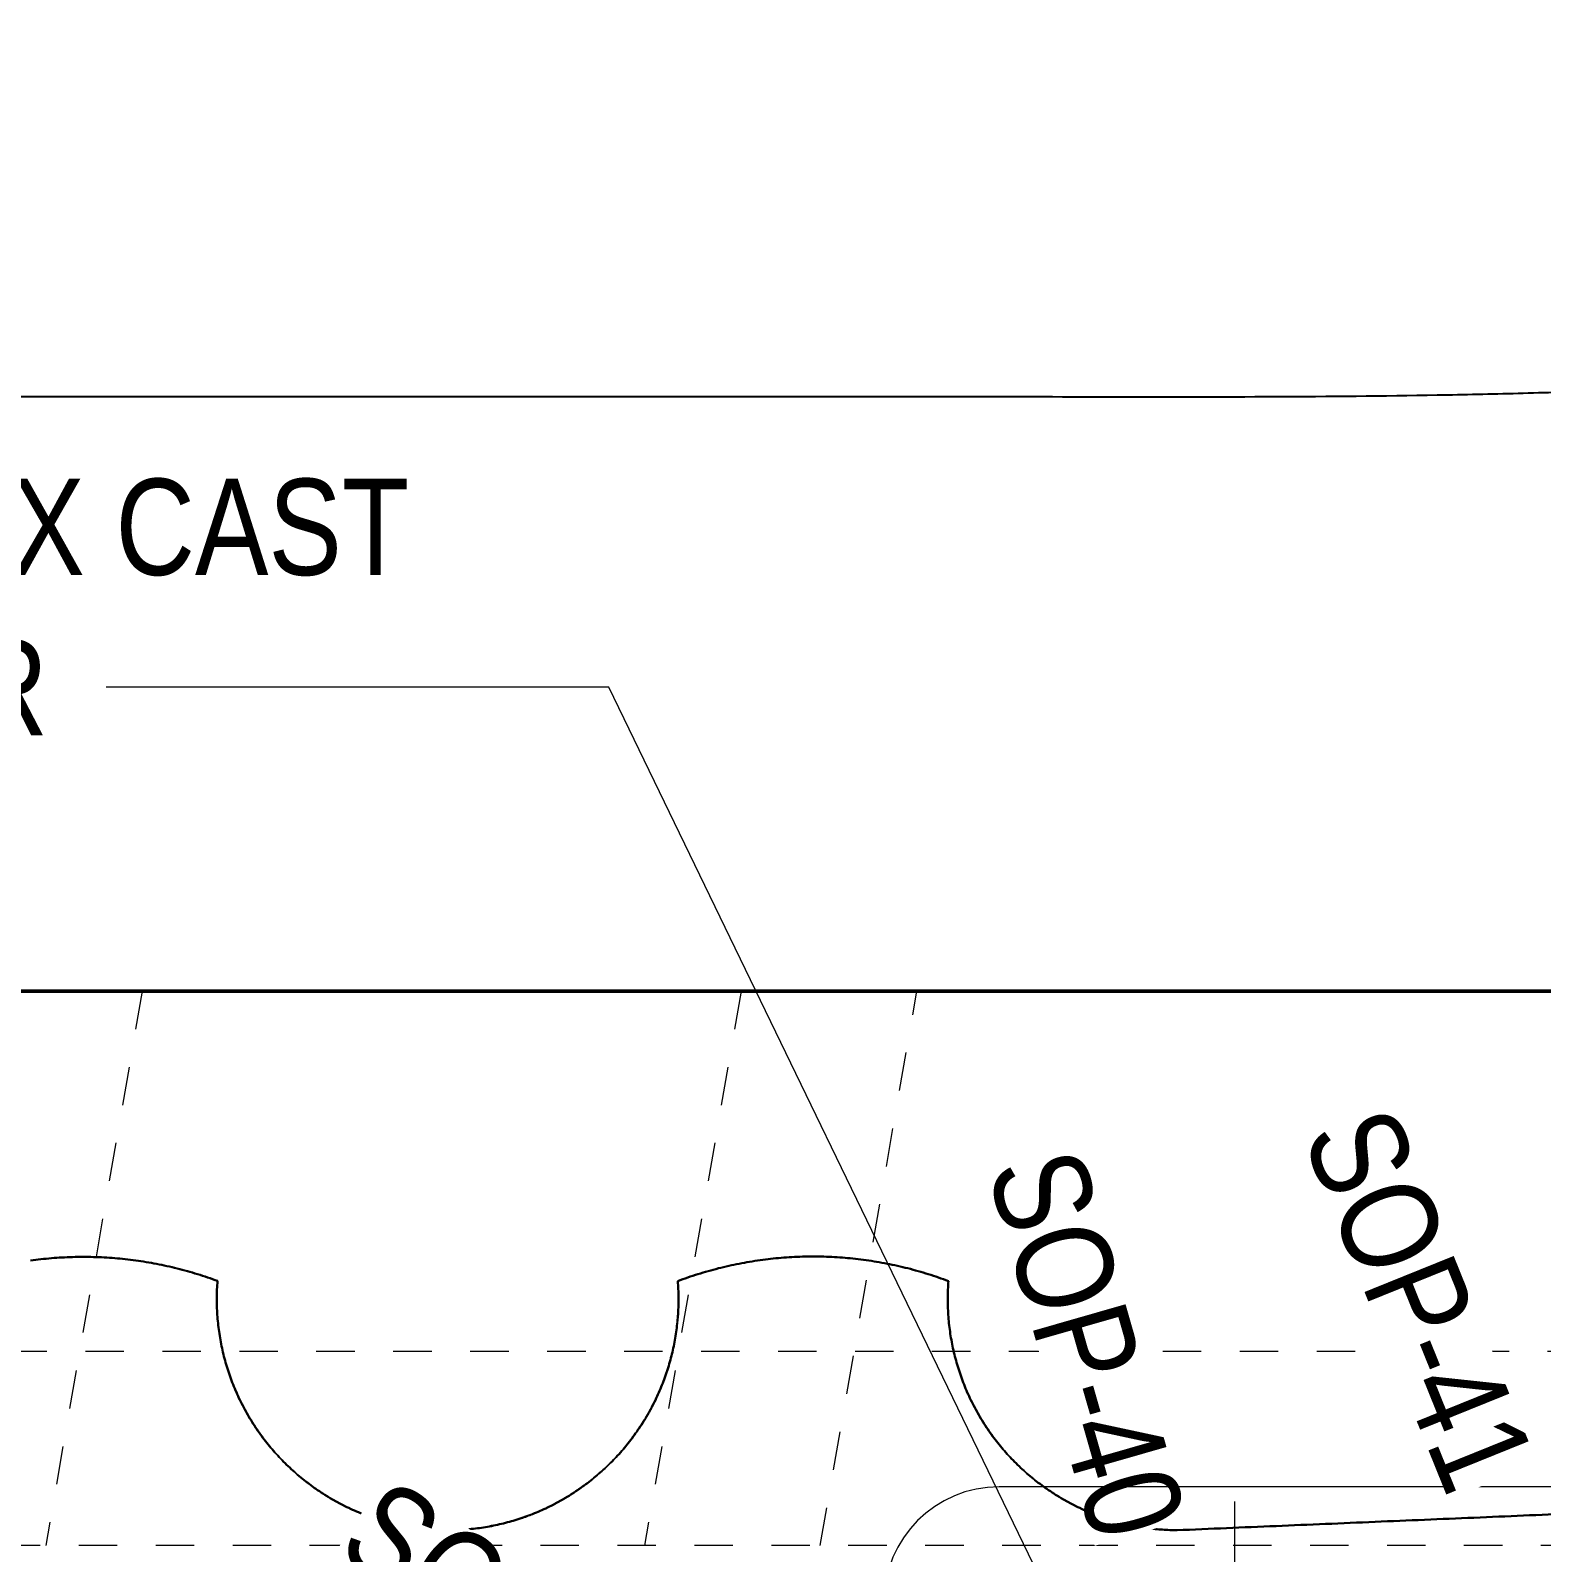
# Model space of a CAD drawing. Header units: metres. Extents: x -1161 to -1080, y 3 to 563.
# Drawn here: x -1109.182 to -1105.255, y 544.596 to 548.549 of the extents above; entities that cross this region are included whole.
import ezdxf

# ---------------------------------------------------------------- set-up
doc = ezdxf.new("R2010")
doc.units = ezdxf.units.M
doc.linetypes.add('JacobsDash', pattern=[0.0045, 0.003, -0.0015])
doc.linetypes.add('JacobsGridLine', pattern=[0.0145, 0.01, -0.001, 0.0025, -0.001])
for name, color, linetype, lineweight in [('A-ANNO-NOTE', 7, 'Continuous', 9), ('A-ANNO-SYMB', 7, 'Continuous', 9), ('A-DETL', 7, 'Continuous', 13), ('A-GENM', 7, 'Continuous', 35), ('G-ANNO-TEXT', 7, 'Continuous', 9), ('S-BEAM', 7, 'Continuous', 50), ('S-FNDN-IDEN', 7, 'Continuous', 18), ('S-GRID', 7, 'Continuous', 9)]:
    doc.layers.add(name, color=color, linetype=linetype, lineweight=lineweight)
doc.styles.add('Arial Narrow_2', font='ARIALN.TTF', dxfattribs={"height": 0.25})

# ---------------------------------------------------------------- blocks, each defined once
blk = doc.blocks.new('Top of Pavement - RL A - Top of Pavement - RL A-68818558-DRG-2873171 - BARRIER LAYOUT')
at = {"layer": 'A-GENM', "color": 253, "lineweight": 25, "true_color": 0xa3a3a3}
for points, knots in [([(133.6545, 52.8254), (133.6714, 52.7616), (133.7244, 52.5622), (133.8134, 52.2271), (133.9216, 51.8201), (134.0297, 51.4132), (134.1379, 51.0062), (134.246, 50.5993), (134.3542, 50.1923), (134.4623, 49.7853), (134.5704, 49.3784), (134.6786, 48.9714), (134.7867, 48.5645), (134.8949, 48.1575), (135.003, 47.7505), (135.1111, 47.3436), (135.2193, 46.9366), (135.3274, 46.5296), (135.4356, 46.1227), (135.5437, 45.7157), (135.6519, 45.3087), (135.76, 44.9017), (135.8682, 44.4948), (135.9763, 44.0878), (136.0844, 43.6808), (136.1926, 43.2739), (136.3007, 42.8669), (136.4089, 42.4599), (136.517, 42.0529), (136.6252, 41.6459), (136.7333, 41.239), (136.8415, 40.832), (136.9496, 40.425), (137.0578, 40.018), (137.1659, 39.611), (137.274, 39.204), (137.3822, 38.7971), (137.4903, 38.3901), (137.5985, 37.9831), (137.7066, 37.5761), (137.8148, 37.1691), (137.9229, 36.7621), (138.0311, 36.3552), (138.1392, 35.9482), (138.2474, 35.5412), (138.3555, 35.1342), (138.4637, 34.7272), (138.5718, 34.3202), (138.6799, 33.9132), (138.7881, 33.5062), (138.8962, 33.0993), (139.0044, 32.6923), (139.1125, 32.2853), (139.2207, 31.8783), (139.3288, 31.4713), (139.437, 31.0643), (139.5451, 30.6573), (139.6533, 30.2503), (139.7614, 29.8433), (139.8696, 29.4363), (139.9777, 29.0294), (140.0858, 28.6224), (140.194, 28.2154), (140.3021, 27.8084), (140.4103, 27.4014), (140.5184, 26.9944), (140.6266, 26.5874), (140.7347, 26.1804), (140.8429, 25.7734), (140.951, 25.3664), (141.0592, 24.9595), (141.1673, 24.5525), (141.2754, 24.1455), (141.3836, 23.7385), (141.4917, 23.3315), (141.5999, 22.9245), (141.708, 22.5175), (141.8162, 22.1105), (141.9243, 21.7036), (142.0325, 21.2966), (142.1406, 20.8896), (142.2487, 20.4826), (142.3569, 20.0756), (142.465, 19.6686), (142.5732, 19.2616), (142.6813, 18.8547), (142.7895, 18.4477), (142.8976, 18.0407), (143.0058, 17.6337), (143.1139, 17.2268), (143.222, 16.8198), (143.3302, 16.4128), (143.4383, 16.0058), (143.5465, 15.5989), (143.6546, 15.1919), (143.7627, 14.7849), (143.8709, 14.3779), (143.961, 14.0387), (144.0331, 13.7674), (144.0871, 13.5639), (144.1412, 13.3605), (144.2133, 13.0892), (144.3034, 12.75), (144.4116, 12.3431), (144.5197, 11.9361), (144.6278, 11.5291), (144.736, 11.1222), (144.8444, 10.7153), (144.9524, 10.3083), (145.0595, 9.9011), (145.1678, 9.4942), (145.2607, 9.1557), (145.3386, 8.886), (145.3992, 8.6845), (145.4628, 8.484), (145.5289, 8.2844), (145.5965, 8.0852), (145.6648, 7.8863), (145.7327, 7.6873), (145.8221, 7.4215), (145.9107, 7.1555), (145.9993, 6.8894), (146.0883, 6.6235), (146.1998, 6.2912), (146.3336, 5.8925), (146.4672, 5.4936), (146.6007, 5.0948), (146.7343, 4.6959), (146.8681, 4.2972), (147.0025, 3.8987), (147.1372, 3.5003), (147.317, 2.9692), (147.4968, 2.4381), (147.6766, 1.907), (147.8114, 1.5086), (147.9462, 1.1103), (148.0811, 0.712), (148.2159, 0.3137), (148.3507, -0.0847), (148.4855, -0.483), (148.6204, -0.8813), (148.7552, -1.2796), (148.89, -1.6778), (149.0248, -2.0761), (149.1596, -2.4744), (149.2944, -2.8727), (149.4293, -3.2709), (149.5641, -3.6692), (149.6989, -4.0675), (149.8334, -4.4649), (149.923, -4.7296), (149.9677, -4.8615)], [0.3165601, 0.3165601, 0.3165601, 0.3165601, 0.3179191, 0.3208092, 0.3236994, 0.3265896, 0.3294798, 0.3323699, 0.3352601, 0.3381503, 0.3410405, 0.3439306, 0.3468208, 0.349711, 0.3526012, 0.3554913, 0.3583815, 0.3612717, 0.3641618, 0.367052, 0.3699422, 0.3728324, 0.3757225, 0.3786127, 0.3815029, 0.3843931, 0.3872832, 0.3901734, 0.3930636, 0.3959538, 0.3988439, 0.4017341, 0.4046243, 0.4075145, 0.4104046, 0.4132948, 0.416185, 0.4190751, 0.4219653, 0.4248555, 0.4277457, 0.4306358, 0.433526, 0.4364162, 0.4393064, 0.4421965, 0.4450867, 0.4479769, 0.4508671, 0.4537572, 0.4566474, 0.4595376, 0.4624277, 0.4653179, 0.4682081, 0.4710983, 0.4739884, 0.4768786, 0.4797688, 0.482659, 0.4855491, 0.4884393, 0.4913295, 0.4942197, 0.4971098, 0.5, 0.5028902, 0.5057803, 0.5086705, 0.5115607, 0.5144509, 0.517341, 0.5202312, 0.5231214, 0.5260116, 0.5289017, 0.5317919, 0.5346821, 0.5375723, 0.5404624, 0.5433526, 0.5462428, 0.5491329, 0.5520231, 0.5549133, 0.5578035, 0.5606936, 0.5635838, 0.566474, 0.5693642, 0.5722543, 0.5751445, 0.5780347, 0.5809249, 0.583815, 0.5867052, 0.5895954, 0.5924855, 0.5939306, 0.5953757, 0.5968208, 0.5982659, 0.6011561, 0.6040462, 0.6069364, 0.6098266, 0.6127168, 0.6156069, 0.6184971, 0.6213873, 0.6242775, 0.6271676, 0.6286127, 0.6300578, 0.6315029, 0.632948, 0.6343931, 0.6358382, 0.6372832, 0.6387283, 0.6416185, 0.6430636, 0.6445087, 0.6473988, 0.650289, 0.6531792, 0.6560694, 0.6589595, 0.6618497, 0.6647399, 0.6676301, 0.6705202, 0.6763006, 0.6791908, 0.6820809, 0.6849711, 0.6878613, 0.6907514, 0.6936416, 0.6965318, 0.699422, 0.7023121, 0.7052023, 0.7080925, 0.7109827, 0.7138728, 0.716763, 0.7196532, 0.7225434, 0.7254335, 0.7283052, 0.7283052, 0.7283052, 0.7283052]), ([(133.6545, 52.8254), (133.6714, 52.7616), (133.7244, 52.5622), (133.8134, 52.2271), (133.9216, 51.8201), (134.0297, 51.4132), (134.1379, 51.0062), (134.246, 50.5993), (134.3542, 50.1923), (134.4623, 49.7853), (134.5704, 49.3784), (134.6786, 48.9714), (134.7867, 48.5645), (134.8949, 48.1575), (135.003, 47.7505), (135.1111, 47.3436), (135.2193, 46.9366), (135.3274, 46.5296), (135.4356, 46.1227), (135.5437, 45.7157), (135.6519, 45.3087), (135.76, 44.9017), (135.8682, 44.4948), (135.9763, 44.0878), (136.0844, 43.6808), (136.1926, 43.2739), (136.3007, 42.8669), (136.4089, 42.4599), (136.517, 42.0529), (136.6252, 41.6459), (136.7333, 41.239), (136.8415, 40.832), (136.9496, 40.425), (137.0578, 40.018), (137.1659, 39.611), (137.274, 39.204), (137.3822, 38.7971), (137.4903, 38.3901), (137.5985, 37.9831), (137.7066, 37.5761), (137.8148, 37.1691), (137.9229, 36.7621), (138.0311, 36.3552), (138.1392, 35.9482), (138.2474, 35.5412), (138.3555, 35.1342), (138.4637, 34.7272), (138.5718, 34.3202), (138.6799, 33.9132), (138.7881, 33.5062), (138.8962, 33.0993), (139.0044, 32.6923), (139.1125, 32.2853), (139.2207, 31.8783), (139.3288, 31.4713), (139.437, 31.0643), (139.5451, 30.6573), (139.6533, 30.2503), (139.7614, 29.8433), (139.8696, 29.4363), (139.9777, 29.0294), (140.0858, 28.6224), (140.194, 28.2154), (140.3021, 27.8084), (140.4103, 27.4014), (140.5184, 26.9944), (140.6266, 26.5874), (140.7347, 26.1804), (140.8429, 25.7734), (140.951, 25.3664), (141.0592, 24.9595), (141.1673, 24.5525), (141.2754, 24.1455), (141.3836, 23.7385), (141.5278, 23.1958), (141.672, 22.6532), (141.8162, 22.1105), (141.9243, 21.7036), (142.0325, 21.2966), (142.1406, 20.8896), (142.2487, 20.4826), (142.3569, 20.0756), (142.465, 19.6686), (142.5732, 19.2616), (142.6813, 18.8547), (142.7895, 18.4477), (142.8976, 18.0407), (143.0058, 17.6337), (143.1139, 17.2268), (143.222, 16.8198), (143.3302, 16.4128), (143.4383, 16.0058), (143.5465, 15.5989), (143.6546, 15.1919), (143.7627, 14.7849), (143.8709, 14.3779), (143.961, 14.0387), (144.0331, 13.7674), (144.0871, 13.5639), (144.1412, 13.3605), (144.2133, 13.0892), (144.3034, 12.75), (144.4116, 12.3431), (144.5197, 11.9361), (144.6278, 11.5291), (144.736, 11.1222), (144.8444, 10.7153), (144.9524, 10.3083), (145.0595, 9.9011), (145.1678, 9.4942), (145.2607, 9.1557), (145.3386, 8.886), (145.3992, 8.6845), (145.4628, 8.484), (145.5289, 8.2844), (145.5965, 8.0852), (145.6648, 7.8863), (145.7327, 7.6873), (145.8221, 7.4215), (145.9107, 7.1555), (145.9993, 6.8894), (146.0883, 6.6235), (146.1998, 6.2912), (146.3336, 5.8925), (146.4672, 5.4936), (146.6007, 5.0948), (146.7343, 4.6959), (146.8681, 4.2972), (147.0025, 3.8987), (147.1372, 3.5003), (147.2721, 3.102), (147.4069, 2.7037), (147.5418, 2.3053), (147.6766, 1.907), (147.8114, 1.5086), (147.9462, 1.1103), (148.0811, 0.712), (148.2159, 0.3137), (148.3507, -0.0847), (148.4855, -0.483), (148.6204, -0.8813), (148.7552, -1.2796), (148.89, -1.6778), (149.0248, -2.0761), (149.1596, -2.4744), (149.2944, -2.8727), (149.4293, -3.2709), (149.5641, -3.6692), (149.6989, -4.0675), (149.8334, -4.4649), (149.923, -4.7296), (149.9677, -4.8615)], [0.3165601, 0.3165601, 0.3165601, 0.3165601, 0.3179191, 0.3208092, 0.3236994, 0.3265896, 0.3294798, 0.3323699, 0.3352601, 0.3381503, 0.3410405, 0.3439306, 0.3468208, 0.349711, 0.3526012, 0.3554913, 0.3583815, 0.3612717, 0.3641618, 0.367052, 0.3699422, 0.3728324, 0.3757225, 0.3786127, 0.3815029, 0.3843931, 0.3872832, 0.3901734, 0.3930636, 0.3959538, 0.3988439, 0.4017341, 0.4046243, 0.4075145, 0.4104046, 0.4132948, 0.416185, 0.4190751, 0.4219653, 0.4248555, 0.4277457, 0.4306358, 0.433526, 0.4364162, 0.4393064, 0.4421965, 0.4450867, 0.4479769, 0.4508671, 0.4537572, 0.4566474, 0.4595376, 0.4624277, 0.4653179, 0.4682081, 0.4710983, 0.4739884, 0.4768786, 0.4797688, 0.482659, 0.4855491, 0.4884393, 0.4913295, 0.4942197, 0.4971098, 0.5, 0.5028902, 0.5057803, 0.5086705, 0.5115607, 0.5144509, 0.517341, 0.5202312, 0.5231214, 0.5260116, 0.5317919, 0.5346821, 0.5375723, 0.5404624, 0.5433526, 0.5462428, 0.5491329, 0.5520231, 0.5549133, 0.5578035, 0.5606936, 0.5635838, 0.566474, 0.5693642, 0.5722543, 0.5751445, 0.5780347, 0.5809249, 0.583815, 0.5867052, 0.5895954, 0.5924855, 0.5939306, 0.5953757, 0.5968208, 0.5982659, 0.6011561, 0.6040462, 0.6069364, 0.6098266, 0.6127168, 0.6156069, 0.6184971, 0.6213873, 0.6242775, 0.6271676, 0.6286127, 0.6300578, 0.6315029, 0.632948, 0.6343931, 0.6358382, 0.6372832, 0.6387283, 0.6416185, 0.6430636, 0.6445087, 0.6473988, 0.650289, 0.6531792, 0.6560694, 0.6589595, 0.6618497, 0.6647399, 0.6676301, 0.6705202, 0.6734104, 0.6763006, 0.6791908, 0.6820809, 0.6849711, 0.6878613, 0.6907514, 0.6936416, 0.6965318, 0.699422, 0.7023121, 0.7052023, 0.7080925, 0.7109827, 0.7138728, 0.716763, 0.7196532, 0.7225434, 0.7254335, 0.7283052, 0.7283052, 0.7283052, 0.7283052])]:
    blk.add_open_spline(points, degree=3, knots=knots, dxfattribs=at)
blk = doc.blocks.new('T2DPAA-T2D-C3S-RS-M3D-100334_rvt-1-DRG-2873171 - BARRIER LAYOUT')
at = {"layer": 'A-GENM', "color": 9, "lineweight": 25, "true_color": 0xbebebe}
for points in [[(-1109.1279, 545.3602), (-1109.1096, 545.3617), (-1109.0913, 545.3627), (-1109.0731, 545.3632)], [(-1109.0731, 545.3632), (-1109.0548, 545.3638), (-1109.0364, 545.3638), (-1109.0182, 545.3633)], [(-1109.0182, 545.3633), (-1108.9999, 545.3628), (-1108.9816, 545.3618), (-1108.9633, 545.3604)], [(-1107.2311, 545.3612), (-1107.2127, 545.3628), (-1107.1943, 545.3638), (-1107.1759, 545.3643)], [(-1107.1759, 545.3643), (-1107.1575, 545.3648), (-1107.139, 545.3648), (-1107.1206, 545.3643)], [(-1107.1206, 545.3643), (-1107.1022, 545.3638), (-1107.0838, 545.3628), (-1107.0654, 545.3612)], [(-1109.1824, 545.3541), (-1109.1643, 545.3566), (-1109.1461, 545.3586), (-1109.1279, 545.3602)], [(-1108.9633, 545.3604), (-1108.9451, 545.3589), (-1108.9269, 545.3569), (-1108.9088, 545.3544)], [(-1108.9088, 545.3544), (-1108.8906, 545.3519), (-1108.8726, 545.3489), (-1108.8546, 545.3455)], [(-1108.8546, 545.3455), (-1108.8366, 545.342), (-1108.8188, 545.338), (-1108.801, 545.3336)], [(-1108.801, 545.3336), (-1108.7833, 545.3291), (-1108.7656, 545.3242), (-1108.7482, 545.3188)], [(-1107.4477, 545.3188), (-1107.4301, 545.3243), (-1107.4123, 545.3293), (-1107.3945, 545.3339)], [(-1107.3406, 545.346), (-1107.3225, 545.3496), (-1107.3043, 545.3526), (-1107.286, 545.3551)], [(-1107.286, 545.3551), (-1107.2678, 545.3577), (-1107.2495, 545.3597), (-1107.2311, 545.3612)], [(-1107.0654, 545.3612), (-1107.0471, 545.3597), (-1107.0287, 545.3577), (-1107.0105, 545.3551)], [(-1107.0105, 545.3551), (-1106.9922, 545.3526), (-1106.9741, 545.3496), (-1106.956, 545.346)], [(-1106.956, 545.346), (-1106.9379, 545.3425), (-1106.9199, 545.3384), (-1106.902, 545.3339)], [(-1106.902, 545.3339), (-1106.8842, 545.3294), (-1106.8665, 545.3243), (-1106.8489, 545.3188)], [(-1108.7482, 545.3188), (-1108.7307, 545.3133), (-1108.7134, 545.3074), (-1108.6962, 545.3011)], [(-1108.6962, 545.3011), (-1108.6974, 545.2865), (-1108.698, 545.2719), (-1108.6981, 545.2572)], [(-1107.4999, 545.3008), (-1107.4827, 545.3073), (-1107.4653, 545.3133), (-1107.4477, 545.3188)], [(-1107.4981, 545.2584), (-1107.4982, 545.2726), (-1107.4988, 545.2867), (-1107.4999, 545.3008)], [(-1106.8489, 545.3188), (-1106.8313, 545.3133), (-1106.8139, 545.3073), (-1106.7966, 545.3008)], [(-1106.7966, 545.3008), (-1106.7978, 545.2862), (-1106.7984, 545.2716), (-1106.7985, 545.257)], [(-1108.6981, 545.2572), (-1108.6982, 545.2426), (-1108.6977, 545.228), (-1108.6967, 545.2134)], [(-1107.4993, 545.216), (-1107.4984, 545.2301), (-1107.498, 545.2443), (-1107.4981, 545.2584)], [(-1106.7985, 545.257), (-1106.7985, 545.2424), (-1106.7981, 545.2277), (-1106.7971, 545.2131)], [(-1108.6967, 545.2134), (-1108.6957, 545.1988), (-1108.6942, 545.1842), (-1108.6922, 545.1697)], [(-1107.5034, 545.1738), (-1107.5015, 545.1878), (-1107.5002, 545.2019), (-1107.4993, 545.216)], [(-1106.7971, 545.2131), (-1106.7961, 545.1985), (-1106.7946, 545.184), (-1106.7925, 545.1695)], [(-1107.5105, 545.132), (-1107.5077, 545.1459), (-1107.5053, 545.1598), (-1107.5034, 545.1738)], [(-1106.7925, 545.1695), (-1106.7915, 545.1622), (-1106.7892, 545.1478), (-1106.7864, 545.1334), (-1106.7848, 545.1263)], [(-1108.6845, 545.1265), (-1108.6814, 545.1122), (-1108.6777, 545.098), (-1108.6736, 545.084)], [(-1107.5206, 545.0908), (-1107.5168, 545.1044), (-1107.5134, 545.1182), (-1107.5105, 545.132)], [(-1106.7848, 545.1263), (-1106.7817, 545.112), (-1106.7781, 545.0978), (-1106.7739, 545.0838)], [(-1107.5335, 545.0504), (-1107.5288, 545.0637), (-1107.5244, 545.0772), (-1107.5206, 545.0908)], [(-1108.6736, 545.084), (-1108.6695, 545.0699), (-1108.6648, 545.0561), (-1108.6597, 545.0424)], [(-1107.5493, 545.0111), (-1107.5436, 545.024), (-1107.5383, 545.0371), (-1107.5335, 545.0504)], [(-1106.7739, 545.0838), (-1106.7698, 545.0698), (-1106.7651, 545.0559), (-1106.76, 545.0422)], [(-1108.6597, 545.0424), (-1108.6545, 545.0287), (-1108.6489, 545.0152), (-1108.6427, 545.0019)], [(-1107.5678, 544.9729), (-1107.5612, 544.9854), (-1107.555, 544.9981), (-1107.5493, 545.0111)], [(-1106.76, 545.0422), (-1106.7548, 545.0285), (-1106.7492, 545.015), (-1106.743, 545.0017)], [(-1108.6427, 545.0019), (-1108.6366, 544.9886), (-1108.6299, 544.9755), (-1108.6229, 544.9627)], [(-1107.589, 544.9361), (-1107.5815, 544.9481), (-1107.5744, 544.9604), (-1107.5678, 544.9729)], [(-1106.743, 545.0017), (-1106.7369, 544.9885), (-1106.7303, 544.9754), (-1106.7232, 544.9626)], [(-1108.6229, 544.9627), (-1108.6158, 544.9499), (-1108.6082, 544.9374), (-1108.6002, 544.9252)], [(-1107.6127, 544.901), (-1107.6044, 544.9124), (-1107.5965, 544.9241), (-1107.589, 544.9361)], [(-1106.7232, 544.9626), (-1106.7161, 544.9498), (-1106.7085, 544.9373), (-1106.7005, 544.925)], [(-1108.6002, 544.9252), (-1108.5922, 544.9129), (-1108.5837, 544.901), (-1108.5748, 544.8893)], [(-1108.5748, 544.8893), (-1108.566, 544.8777), (-1108.5566, 544.8664), (-1108.5469, 544.8555)], [(-1107.6388, 544.8675), (-1107.6297, 544.8784), (-1107.621, 544.8895), (-1107.6127, 544.901)], [(-1106.7005, 544.925), (-1106.6925, 544.9128), (-1106.684, 544.9009), (-1106.6752, 544.8892)], [(-1106.6752, 544.8892), (-1106.6663, 544.8776), (-1106.657, 544.8663), (-1106.6473, 544.8554)], [(-1108.5469, 544.8555), (-1108.5372, 544.8445), (-1108.5271, 544.8339), (-1108.5166, 544.8237)], [(-1107.6672, 544.8361), (-1107.6574, 544.8462), (-1107.6479, 544.8567), (-1107.6388, 544.8675)], [(-1106.6473, 544.8554), (-1106.6375, 544.8444), (-1106.6274, 544.8339), (-1106.6169, 544.8237)], [(-1108.5166, 544.8237), (-1108.5061, 544.8135), (-1108.4953, 544.8037), (-1108.4841, 544.7943)], [(-1107.6978, 544.8067), (-1107.6873, 544.8161), (-1107.6771, 544.8259), (-1107.6672, 544.8361)], [(-1106.6169, 544.8237), (-1106.6065, 544.8135), (-1106.5956, 544.8036), (-1106.5844, 544.7942)], [(-1108.4841, 544.7943), (-1108.4729, 544.7849), (-1108.4613, 544.7759), (-1108.4495, 544.7673)], [(-1107.7648, 544.7547), (-1107.7531, 544.7626), (-1107.7416, 544.7708), (-1107.7304, 544.7795)], [(-1107.7304, 544.7795), (-1107.7192, 544.7882), (-1107.7083, 544.7972), (-1107.6978, 544.8067)], [(-1106.5844, 544.7942), (-1106.5732, 544.7848), (-1106.5617, 544.7758), (-1106.5498, 544.7672)], [(-1108.4495, 544.7673), (-1108.4376, 544.7587), (-1108.4254, 544.7506), (-1108.413, 544.7429)], [(-1108.413, 544.7429), (-1108.4005, 544.7352), (-1108.3878, 544.728), (-1108.3748, 544.7212)], [(-1107.8385, 544.7127), (-1107.8257, 544.7188), (-1107.8132, 544.7254), (-1107.8009, 544.7324)], [(-1107.8009, 544.7324), (-1107.7886, 544.7394), (-1107.7766, 544.7468), (-1107.7648, 544.7547)], [(-1106.5498, 544.7672), (-1106.5379, 544.7587), (-1106.5258, 544.7505), (-1106.5133, 544.7429)], [(-1106.5133, 544.7429), (-1106.5009, 544.7352), (-1106.4881, 544.728), (-1106.4751, 544.7212)], [(-1108.3748, 544.7212), (-1108.3618, 544.7145), (-1108.3486, 544.7082), (-1108.3351, 544.7024)], [(-1108.3351, 544.7024), (-1108.3217, 544.6967), (-1108.308, 544.6914), (-1108.2942, 544.6866)], [(-1107.8774, 544.6957), (-1107.8642, 544.7009), (-1107.8512, 544.7066), (-1107.8385, 544.7127)], [(-1106.4751, 544.7212), (-1106.4622, 544.7145), (-1106.4489, 544.7082), (-1106.4355, 544.7024)], [(-1106.4355, 544.7024), (-1106.422, 544.6966), (-1106.4084, 544.6914), (-1106.3946, 544.6866)], [(-1105.4308, 544.6862), (-1105.3879, 544.688), (-1105.3451, 544.6898), (-1105.3022, 544.6916)], [(-1105.3022, 544.6916), (-1105.2593, 544.6934), (-1105.2165, 544.6953), (-1105.1736, 544.6971)], [(-1108.2942, 544.6866), (-1108.2803, 544.6818), (-1108.2663, 544.6775), (-1108.2522, 544.6738)], [(-1108.2522, 544.6738), (-1108.2385, 544.6701), (-1108.2247, 544.667), (-1108.2108, 544.6643)], [(-1108.2108, 544.6643), (-1108.1969, 544.6617), (-1108.183, 544.6595), (-1108.1689, 544.6578)], [(-1108.1266, 544.6543), (-1108.1125, 544.6536), (-1108.0984, 544.6535), (-1108.0842, 544.6538)], [(-1108.0842, 544.6538), (-1108.0701, 544.6541), (-1108.0559, 544.6549), (-1108.0419, 544.6563)], [(-1107.9998, 544.6617), (-1107.9858, 544.664), (-1107.972, 544.6669), (-1107.9582, 544.6702)], [(-1107.9582, 544.6702), (-1107.9445, 544.6735), (-1107.9308, 544.6772), (-1107.9173, 544.6815)], [(-1106.3946, 544.6866), (-1106.3807, 544.6818), (-1106.3667, 544.6775), (-1106.3526, 544.6738)], [(-1106.3526, 544.6738), (-1106.3403, 544.6705), (-1106.328, 544.6676), (-1106.3156, 544.6652)], [(-1106.3156, 544.6652), (-1106.3031, 544.6627), (-1106.2906, 544.6606), (-1106.2781, 544.6589)], [(-1106.2781, 544.6589), (-1106.2655, 544.6572), (-1106.2529, 544.656), (-1106.2403, 544.6551)], [(-1106.2403, 544.6551), (-1106.2276, 544.6542), (-1106.215, 544.6537), (-1106.2023, 544.6536)], [(-1106.2023, 544.6536), (-1106.1595, 544.6554), (-1106.1166, 544.6573), (-1106.0737, 544.6591)], [(-1106.0737, 544.6591), (-1106.0309, 544.6609), (-1105.988, 544.6627), (-1105.9451, 544.6645)], [(-1105.9451, 544.6645), (-1105.9023, 544.6663), (-1105.8594, 544.6681), (-1105.8166, 544.6699)], [(-1105.8166, 544.6699), (-1105.7737, 544.6717), (-1105.7308, 544.6735), (-1105.688, 544.6753)], [(-1105.688, 544.6753), (-1105.6451, 544.6772), (-1105.6022, 544.679), (-1105.5594, 544.6808)], [(-1105.5594, 544.6808), (-1105.5165, 544.6826), (-1105.4737, 544.6844), (-1105.4308, 544.6862)]]:
    blk.add_open_spline(points, degree=3, dxfattribs=at)
at = {"layer": 'A-GENM', "color": 253, "lineweight": 25, "true_color": 0xa3a3a3}
for points in [[(-1109.0731, 545.3632), (-1109.0913, 545.3627), (-1109.1096, 545.3617), (-1109.1279, 545.3602)], [(-1109.0182, 545.3633), (-1109.0364, 545.3638), (-1109.0548, 545.3638), (-1109.0731, 545.3632)], [(-1108.9633, 545.3604), (-1108.9816, 545.3618), (-1108.9999, 545.3628), (-1109.0182, 545.3633)], [(-1107.1759, 545.3643), (-1107.1943, 545.3638), (-1107.2127, 545.3628), (-1107.2311, 545.3612)], [(-1107.1206, 545.3643), (-1107.139, 545.3648), (-1107.1575, 545.3648), (-1107.1759, 545.3643)], [(-1107.0654, 545.3612), (-1107.0838, 545.3628), (-1107.1022, 545.3638), (-1107.1206, 545.3643)], [(-1109.1279, 545.3602), (-1109.1461, 545.3586), (-1109.1643, 545.3566), (-1109.1824, 545.3541)], [(-1108.9088, 545.3544), (-1108.9269, 545.3569), (-1108.9451, 545.3589), (-1108.9633, 545.3604)], [(-1108.8546, 545.3455), (-1108.8726, 545.3489), (-1108.8906, 545.3519), (-1108.9088, 545.3544)], [(-1108.801, 545.3336), (-1108.8099, 545.3358), (-1108.8277, 545.34), (-1108.8456, 545.3437), (-1108.8546, 545.3455)], [(-1108.7482, 545.3188), (-1108.7656, 545.3242), (-1108.7833, 545.3291), (-1108.801, 545.3336)], [(-1107.3945, 545.3339), (-1107.4123, 545.3293), (-1107.4301, 545.3243), (-1107.4477, 545.3188)], [(-1107.3406, 545.346), (-1107.3586, 545.3425), (-1107.3766, 545.3384), (-1107.3945, 545.3339)], [(-1107.286, 545.3551), (-1107.3043, 545.3526), (-1107.3225, 545.3496), (-1107.3406, 545.346)], [(-1107.2311, 545.3612), (-1107.2495, 545.3597), (-1107.2678, 545.3577), (-1107.286, 545.3551)], [(-1107.0105, 545.3551), (-1107.0287, 545.3577), (-1107.0471, 545.3597), (-1107.0654, 545.3612)], [(-1106.956, 545.346), (-1106.9741, 545.3496), (-1106.9922, 545.3526), (-1107.0105, 545.3551)], [(-1106.902, 545.3339), (-1106.911, 545.3362), (-1106.9289, 545.3405), (-1106.9469, 545.3442), (-1106.956, 545.346)], [(-1106.8489, 545.3188), (-1106.8665, 545.3243), (-1106.8842, 545.3294), (-1106.902, 545.3339)], [(-1108.6962, 545.3011), (-1108.7134, 545.3074), (-1108.7307, 545.3133), (-1108.7482, 545.3188)], [(-1108.6981, 545.2572), (-1108.698, 545.2719), (-1108.6974, 545.2865), (-1108.6962, 545.3011)], [(-1107.4477, 545.3188), (-1107.4653, 545.3133), (-1107.4827, 545.3073), (-1107.4999, 545.3008)], [(-1107.4999, 545.3008), (-1107.4988, 545.2867), (-1107.4982, 545.2726), (-1107.4981, 545.2584)], [(-1106.7966, 545.3008), (-1106.8139, 545.3073), (-1106.8313, 545.3133), (-1106.8489, 545.3188)], [(-1106.7985, 545.257), (-1106.7984, 545.2716), (-1106.7978, 545.2862), (-1106.7966, 545.3008)], [(-1108.6967, 545.2134), (-1108.6977, 545.228), (-1108.6982, 545.2426), (-1108.6981, 545.2572)], [(-1107.4981, 545.2584), (-1107.498, 545.2443), (-1107.4984, 545.2301), (-1107.4993, 545.216)], [(-1106.7971, 545.2131), (-1106.7981, 545.2277), (-1106.7985, 545.2424), (-1106.7985, 545.257)], [(-1108.6922, 545.1697), (-1108.6942, 545.1842), (-1108.6957, 545.1988), (-1108.6967, 545.2134)], [(-1106.7925, 545.1695), (-1106.7946, 545.184), (-1106.7961, 545.1985), (-1106.7971, 545.2131)], [(-1108.6845, 545.1265), (-1108.6876, 545.1408), (-1108.6901, 545.1552), (-1108.6922, 545.1697)], [(-1107.5034, 545.1738), (-1107.5053, 545.1598), (-1107.5077, 545.1459), (-1107.5105, 545.132)], [(-1106.7848, 545.1263), (-1106.7879, 545.1406), (-1106.7905, 545.155), (-1106.7925, 545.1695)], [(-1108.6736, 545.084), (-1108.6777, 545.098), (-1108.6814, 545.1122), (-1108.6845, 545.1265)], [(-1107.5105, 545.132), (-1107.5134, 545.1182), (-1107.5168, 545.1044), (-1107.5206, 545.0908)], [(-1106.7739, 545.0838), (-1106.7781, 545.0978), (-1106.7817, 545.112), (-1106.7848, 545.1263)], [(-1107.5206, 545.0908), (-1107.5225, 545.084), (-1107.5266, 545.0705), (-1107.5311, 545.0571), (-1107.5335, 545.0504)], [(-1108.6597, 545.0424), (-1108.6648, 545.0561), (-1108.6695, 545.0699), (-1108.6736, 545.084)], [(-1107.5335, 545.0504), (-1107.5383, 545.0371), (-1107.5436, 545.024), (-1107.5493, 545.0111)], [(-1106.76, 545.0422), (-1106.7651, 545.0559), (-1106.7698, 545.0698), (-1106.7739, 545.0838)], [(-1108.6427, 545.0019), (-1108.6489, 545.0152), (-1108.6545, 545.0287), (-1108.6597, 545.0424)], [(-1107.5493, 545.0111), (-1107.555, 544.9981), (-1107.5612, 544.9854), (-1107.5678, 544.9729)], [(-1106.743, 545.0017), (-1106.7492, 545.015), (-1106.7548, 545.0285), (-1106.76, 545.0422)], [(-1108.6229, 544.9627), (-1108.6299, 544.9755), (-1108.6366, 544.9886), (-1108.6427, 545.0019)], [(-1106.7232, 544.9626), (-1106.7303, 544.9754), (-1106.7369, 544.9885), (-1106.743, 545.0017)], [(-1108.6002, 544.9252), (-1108.6082, 544.9374), (-1108.6158, 544.9499), (-1108.6229, 544.9627)], [(-1107.589, 544.9361), (-1107.5964, 544.9241), (-1107.6044, 544.9124), (-1107.6127, 544.901)], [(-1106.7005, 544.925), (-1106.7085, 544.9373), (-1106.7161, 544.9498), (-1106.7232, 544.9626)], [(-1108.5748, 544.8893), (-1108.5837, 544.901), (-1108.5922, 544.9129), (-1108.6002, 544.9252)], [(-1108.5469, 544.8555), (-1108.5566, 544.8664), (-1108.5659, 544.8777), (-1108.5748, 544.8893)], [(-1107.6127, 544.901), (-1107.621, 544.8895), (-1107.6297, 544.8784), (-1107.6388, 544.8675)], [(-1106.6752, 544.8892), (-1106.684, 544.9009), (-1106.6925, 544.9128), (-1106.7005, 544.925)], [(-1106.6473, 544.8554), (-1106.657, 544.8663), (-1106.6663, 544.8776), (-1106.6752, 544.8892)], [(-1108.5166, 544.8237), (-1108.5271, 544.8339), (-1108.5372, 544.8445), (-1108.5469, 544.8555)], [(-1107.6388, 544.8675), (-1107.6479, 544.8567), (-1107.6574, 544.8462), (-1107.6672, 544.8361)], [(-1106.617, 544.8236), (-1106.6274, 544.8338), (-1106.6375, 544.8444), (-1106.6473, 544.8554)], [(-1108.4841, 544.7943), (-1108.4953, 544.8037), (-1108.5061, 544.8135), (-1108.5166, 544.8237)], [(-1107.6672, 544.8361), (-1107.6771, 544.8259), (-1107.6873, 544.8161), (-1107.6978, 544.8067)], [(-1106.5844, 544.7942), (-1106.5956, 544.8036), (-1106.6065, 544.8134), (-1106.617, 544.8236)], [(-1108.4495, 544.7673), (-1108.4613, 544.7758), (-1108.4729, 544.7849), (-1108.4841, 544.7943)], [(-1107.7304, 544.7795), (-1107.7416, 544.7708), (-1107.7531, 544.7625), (-1107.7648, 544.7547)], [(-1107.6978, 544.8067), (-1107.7084, 544.7972), (-1107.7192, 544.7882), (-1107.7304, 544.7795)], [(-1106.5498, 544.7672), (-1106.5617, 544.7758), (-1106.5732, 544.7848), (-1106.5844, 544.7942)], [(-1108.413, 544.7429), (-1108.4254, 544.7506), (-1108.4376, 544.7587), (-1108.4495, 544.7673)], [(-1108.3748, 544.7212), (-1108.3878, 544.728), (-1108.4005, 544.7352), (-1108.413, 544.7429)], [(-1107.8009, 544.7324), (-1107.8132, 544.7254), (-1107.8257, 544.7188), (-1107.8385, 544.7127)], [(-1107.7648, 544.7547), (-1107.7766, 544.7468), (-1107.7886, 544.7394), (-1107.8009, 544.7324)], [(-1106.5133, 544.7429), (-1106.5258, 544.7505), (-1106.5379, 544.7587), (-1106.5498, 544.7672)], [(-1106.4751, 544.7212), (-1106.4881, 544.728), (-1106.5009, 544.7352), (-1106.5133, 544.7429)], [(-1108.3351, 544.7024), (-1108.3486, 544.7082), (-1108.3618, 544.7145), (-1108.3748, 544.7212)], [(-1108.2942, 544.6866), (-1108.308, 544.6914), (-1108.3217, 544.6967), (-1108.3351, 544.7024)], [(-1107.8774, 544.6957), (-1107.8905, 544.6905), (-1107.9038, 544.6858), (-1107.9173, 544.6815)], [(-1107.8385, 544.7127), (-1107.8512, 544.7066), (-1107.8642, 544.7009), (-1107.8774, 544.6957)], [(-1106.4355, 544.7024), (-1106.4489, 544.7082), (-1106.4622, 544.7145), (-1106.4751, 544.7212)], [(-1106.3946, 544.6866), (-1106.4084, 544.6914), (-1106.422, 544.6966), (-1106.4355, 544.7024)], [(-1105.3022, 544.6916), (-1105.3451, 544.6898), (-1105.3879, 544.688), (-1105.4308, 544.6862)], [(-1105.1736, 544.6971), (-1105.2165, 544.6953), (-1105.2593, 544.6934), (-1105.3022, 544.6916)], [(-1108.2522, 544.6738), (-1108.2663, 544.6775), (-1108.2803, 544.6818), (-1108.2942, 544.6866)], [(-1108.2108, 544.6643), (-1108.2247, 544.667), (-1108.2385, 544.6701), (-1108.2522, 544.6738)], [(-1108.1689, 544.6578), (-1108.183, 544.6595), (-1108.1969, 544.6617), (-1108.2108, 544.6643)], [(-1108.1266, 544.6543), (-1108.1408, 544.655), (-1108.1549, 544.6562), (-1108.1689, 544.6578)], [(-1108.0842, 544.6538), (-1108.0984, 544.6535), (-1108.1125, 544.6536), (-1108.1266, 544.6543)], [(-1108.0419, 544.6563), (-1108.0559, 544.6549), (-1108.0701, 544.6541), (-1108.0842, 544.6538)], [(-1107.9998, 544.6617), (-1108.0137, 544.6594), (-1108.0278, 544.6576), (-1108.0419, 544.6563)], [(-1107.9582, 544.6702), (-1107.972, 544.6669), (-1107.9858, 544.6641), (-1107.9998, 544.6617)], [(-1107.9173, 544.6815), (-1107.9308, 544.6772), (-1107.9445, 544.6735), (-1107.9582, 544.6702)], [(-1106.3526, 544.6738), (-1106.3667, 544.6775), (-1106.3807, 544.6818), (-1106.3946, 544.6866)], [(-1106.3156, 544.6652), (-1106.328, 544.6676), (-1106.3403, 544.6705), (-1106.3526, 544.6738)], [(-1106.2781, 544.6589), (-1106.2906, 544.6606), (-1106.3031, 544.6627), (-1106.3156, 544.6652)], [(-1106.2403, 544.6551), (-1106.2529, 544.656), (-1106.2655, 544.6572), (-1106.2781, 544.6589)], [(-1106.2023, 544.6536), (-1106.215, 544.6537), (-1106.2276, 544.6542), (-1106.2403, 544.6551)], [(-1106.0737, 544.6591), (-1106.1166, 544.6573), (-1106.1595, 544.6554), (-1106.2023, 544.6536)], [(-1105.9451, 544.6645), (-1105.988, 544.6627), (-1106.0309, 544.6609), (-1106.0737, 544.6591)], [(-1105.8166, 544.6699), (-1105.8594, 544.6681), (-1105.9023, 544.6663), (-1105.9451, 544.6645)], [(-1105.688, 544.6753), (-1105.7308, 544.6735), (-1105.7737, 544.6717), (-1105.8166, 544.6699)], [(-1105.5594, 544.6808), (-1105.6022, 544.679), (-1105.6451, 544.6772), (-1105.688, 544.6753)], [(-1105.4308, 544.6862), (-1105.4737, 544.6844), (-1105.5165, 544.6826), (-1105.5594, 544.6808)]]:
    blk.add_open_spline(points, degree=3, dxfattribs=at)
at = {"layer": 'A-GENM', "color": 9, "lineweight": 25, "true_color": 0xbebebe}
for points, knots in [([(-1107.3945, 545.3339), (-1107.3856, 545.3362), (-1107.3676, 545.3404), (-1107.3496, 545.3442), (-1107.3406, 545.346)], [-0.84615385, -0.84615385, -0.84615385, -0.84615385, -0.80769231, -0.76923077, -0.76923077, -0.76923077, -0.76923077]), ([(-1108.6922, 545.1697), (-1108.6912, 545.1625), (-1108.6888, 545.148), (-1108.686, 545.1336), (-1108.6845, 545.1265)], [-0.84210526, -0.84210526, -0.84210526, -0.84210526, -0.81578947, -0.78947368, -0.78947368, -0.78947368, -0.78947368]), ([(-1107.9173, 544.6815), (-1107.914, 544.6826), (-1107.9005, 544.6869), (-1107.8872, 544.6918), (-1107.8774, 544.6957)], [-0.7037037, -0.7037037, -0.7037037, -0.7037037, -0.69444444, -0.66666667, -0.66666667, -0.66666667, -0.66666667]), ([(-1108.1689, 544.6578), (-1108.1584, 544.6566), (-1108.1443, 544.6553), (-1108.1302, 544.6545), (-1108.1266, 544.6543)], [-0.92592593, -0.92592593, -0.92592593, -0.92592593, -0.89814815, -0.88888889, -0.88888889, -0.88888889, -0.88888889]), ([(-1108.0419, 544.6563), (-1108.0348, 544.6569), (-1108.0208, 544.6585), (-1108.0068, 544.6606), (-1107.9998, 544.6617)], [-0.81481481, -0.81481481, -0.81481481, -0.81481481, -0.7962963, -0.77777778, -0.77777778, -0.77777778, -0.77777778])]:
    blk.add_open_spline(points, degree=3, knots=knots, dxfattribs=at)
at = {"layer": 'A-GENM', "color": 253, "lineweight": 25, "true_color": 0xa3a3a3}
for points, knots in [([(-1107.4993, 545.216), (-1107.4999, 545.2055), (-1107.5012, 545.1914), (-1107.5029, 545.1773), (-1107.5034, 545.1738)], [-0.92592593, -0.92592593, -0.92592593, -0.92592593, -0.89814815, -0.88888889, -0.88888889, -0.88888889, -0.88888889]), ([(-1107.5678, 544.9729), (-1107.5695, 544.9698), (-1107.5762, 544.9573), (-1107.5834, 544.9451), (-1107.589, 544.9361)], [-0.7037037, -0.7037037, -0.7037037, -0.7037037, -0.69444444, -0.66666667, -0.66666667, -0.66666667, -0.66666667])]:
    blk.add_open_spline(points, degree=3, knots=knots, dxfattribs=at)
at = {"layer": 'A-GENM', "color": 253, "lineweight": 25, "true_color": 0xa3a3a3, "rotation": 75.11694444444437}
blk.add_blockref('Top of Pavement - RL A - Top of Pavement - RL A-68818558-DRG-2873171 - BARRIER LAYOUT', (-1134.0578, 404.8616), dxfattribs=at)

msp = doc.modelspace()

# ---------------------------------------------------------------- linework, layer by layer
at = {"layer": 'A-ANNO-NOTE', "lineweight": 18}
msp.add_line((-1106.0526, 544.4281), (-1106.0526, 544.7281), dxfattribs=at)
at = {"layer": 'A-DETL', "color": 8, "lineweight": 50, "true_color": 0x808080}
msp.add_line((-1105.0437, 546.0535), (-1135.8197, 546.0535), dxfattribs=at)
at = {"layer": 'G-ANNO-TEXT'}
for p, q in [((-1108.0328, 546.8432), (-1108.9856, 546.8432)), ((-1107.6792, 546.8432), (-1108.0328, 546.8432))]:
    msp.add_line(p, q, dxfattribs=at)
at = {"layer": 'S-BEAM', "linetype": 'JacobsDash', "lineweight": 18}
for p, q in [((-1110.4493, 546.0536), (-1105.0453, 546.0536)), ((-1108.8918, 546.0536), (-1109.1427, 544.6136)), ((-1107.3355, 546.0536), (-1107.5864, 544.6136)), ((-1107.1296, 544.6136), (-1106.8787, 546.0536)), ((-1105.1568, 544.6136), (-1116.8203, 544.6136))]:
    msp.add_line(p, q, dxfattribs=at)
at = {"layer": 'S-GRID', "linetype": 'JacobsGridLine', "lineweight": 18}
msp.add_line((-1136.6394, 545.1185), (-1104.4615, 545.1185), dxfattribs=at)

# ---------------------------------------------------------------- block references
at = {"lineweight": 5}
msp.add_blockref('T2DPAA-T2D-C3S-RS-M3D-100334_rvt-1-DRG-2873171 - BARRIER LAYOUT', (0, 0), dxfattribs=at)

# ---------------------------------------------------------------- next in the draw order: texts
at = {"layer": 'G-ANNO-TEXT', "char_height": 0.25, "attachment_point": 1, "style": 'Arial Narrow_2', "bg_fill": 3, "box_fill_scale": 1, "bg_fill_color": 256, "bg_fill_true_color": 13158600, "bg_fill_transparency": 0}
for s, insert in [('JUNCTION BOX CAST', (-1111.1728, 547.3849)), ('INTO BARRIER', (-1111.1728, 546.9682))]:
    msp.add_mtext(s, dxfattribs=dict(at, insert=insert))
at = {"layer": 'S-FNDN-IDEN', "lineweight": 9, "char_height": 0.25, "attachment_point": 1, "style": 'Arial Narrow_2', "bg_fill": 3, "box_fill_scale": 1, "bg_fill_color": 256, "bg_fill_true_color": 13158600, "bg_fill_transparency": 0}
for s, insert, rotation in [('SOP-40', (-1106.4569, 545.6611), 286), ('SOP-39', (-1108.2534, 544.799), 326)]:
    msp.add_mtext(s, dxfattribs=dict(at, insert=insert, rotation=rotation))

# ---------------------------------------------------------------- next in the draw order: linework, layer by layer
at = {"layer": 'A-ANNO-SYMB', "lineweight": 18}
msp.add_line((-1104.5677, 544.7665), (-1106.6645, 544.7665), dxfattribs=at)
msp.add_arc((-1106.6645, 544.4665), 0.3, 90, 180, dxfattribs=at)
at = {"layer": 'G-ANNO-TEXT'}
msp.add_line((-1106.3648, 544.1305), (-1107.6792, 546.8432), dxfattribs=at)

# ---------------------------------------------------------------- next in the draw order: texts
at = {"layer": 'S-FNDN-IDEN', "lineweight": 9, "insert": (-1105.6473, 545.7716), "char_height": 0.25, "attachment_point": 1, "rotation": 292, "style": 'Arial Narrow_2', "bg_fill": 3, "box_fill_scale": 1, "bg_fill_color": 256, "bg_fill_true_color": 13158600, "bg_fill_transparency": 0}
msp.add_mtext('SOP-41', dxfattribs=at)

doc.saveas('drawing.dxf')
